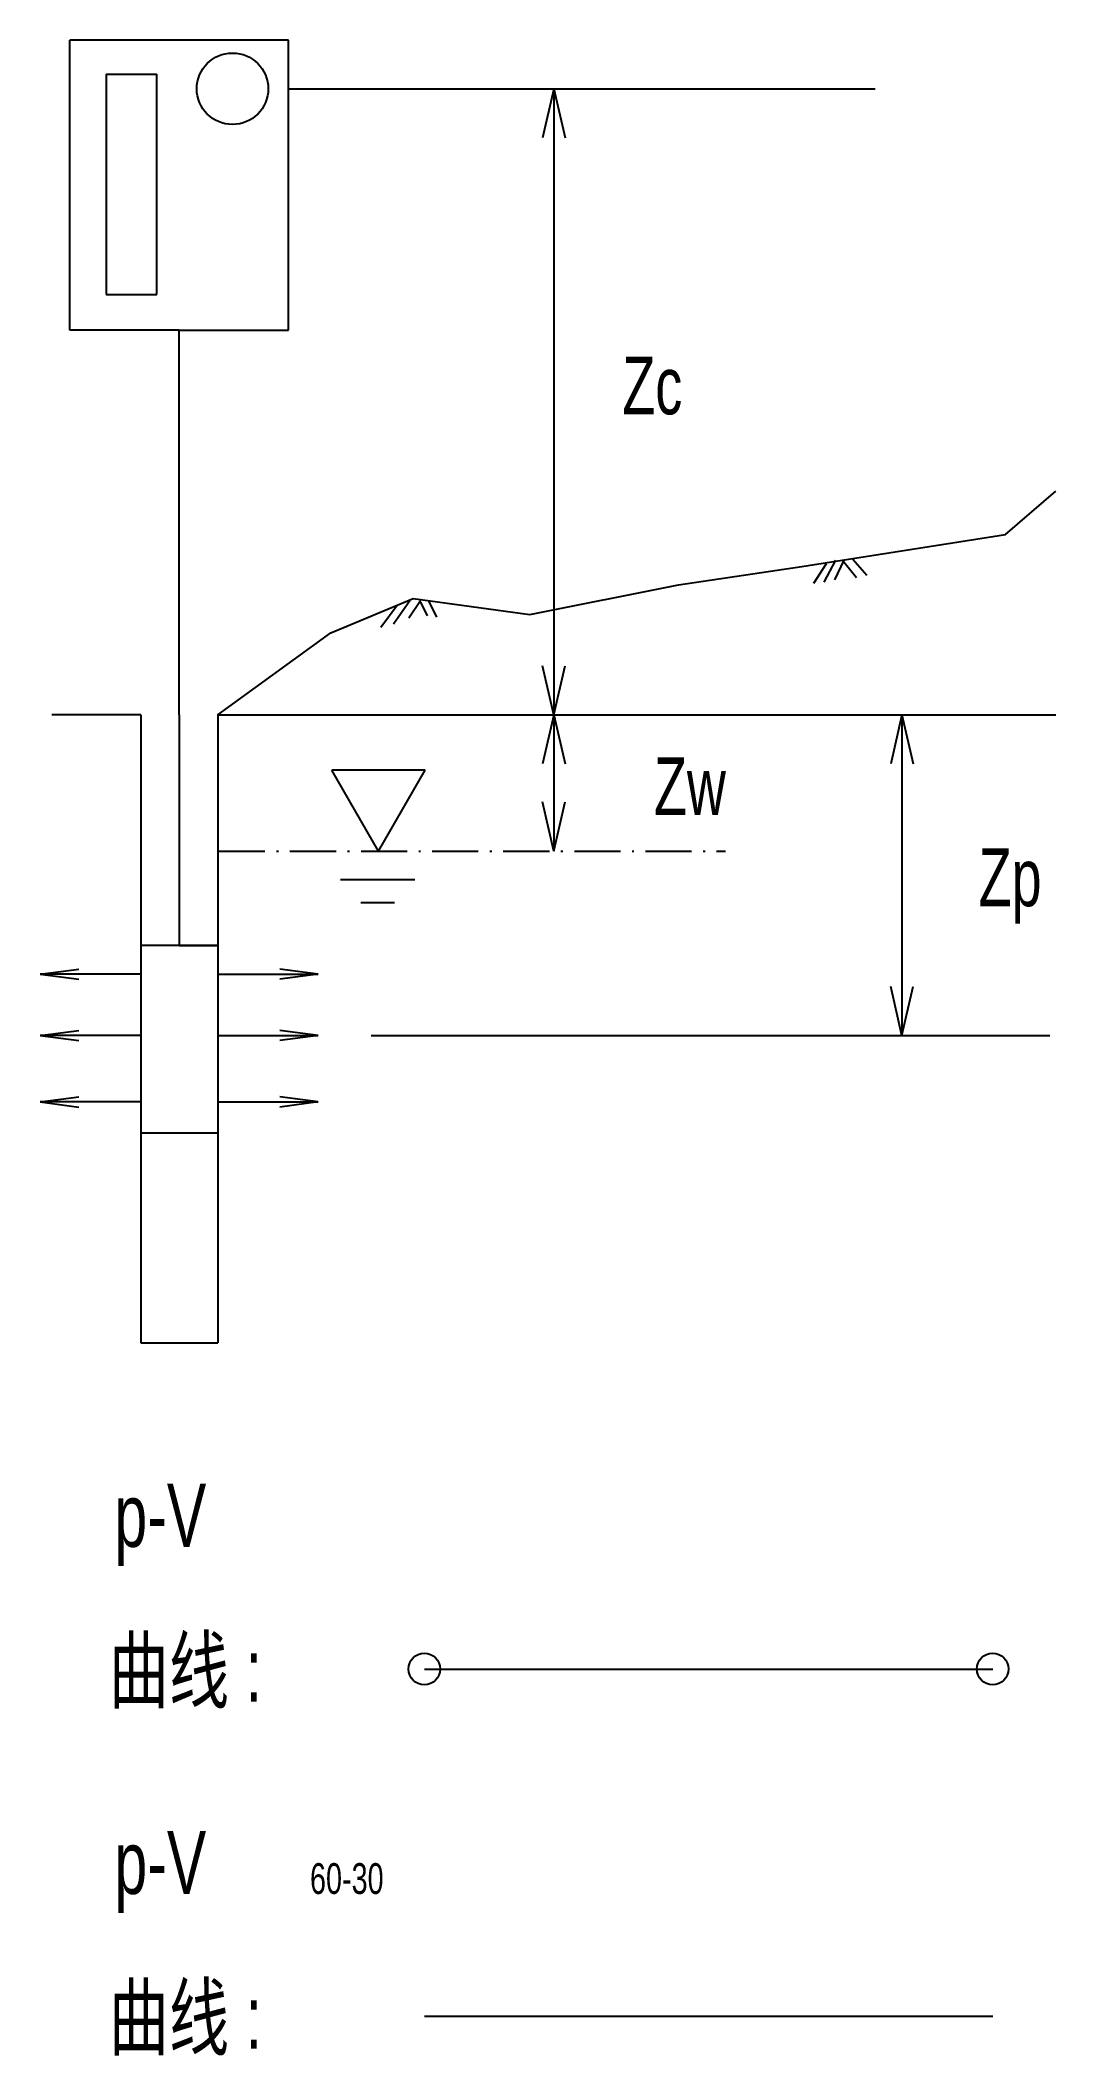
# Model space of a CAD drawing. Extents: x -37 to 227, y -348 to 176.
import ezdxf

# ---------------------------------------------------------------- set-up
doc = ezdxf.new("R2010")
doc.units = 0
doc.header["$MEASUREMENT"] = 0
doc.linetypes.add('ACAD_ISO10W100', pattern=[18.5, 12, -3, 0.5, -3])
doc.layers.get('0').update_dxf_attribs({"linetype": 'CONTINUOUS'})
doc.styles.add('LZ_FONTS_FS', font='hxm.ttf', dxfattribs={"width": 0.7})

msp = doc.modelspace()

# ---------------------------------------------------------------- linework, layer by layer
for p, q in [((-28.96, 100.25), (-28.96, 175.62)), ((-28.96, 100.25), (-28.96, 175.62)), ((27.93, 175.62), (-28.96, 175.62)), ((27.93, 100.25), (27.93, 175.62)), ((-19.57, 166.81), (-19.57, 109.5)), ((-19.57, 166.81), (-6.33, 166.81)), ((-6.33, 109.5), (-6.33, 166.81)), ((27.93, 163.03), (180.47, 163.03)), ((96.91, 163.03), (93.98, 150.27)), ((96.91, 163.03), (96.91, -35.19)), ((96.91, 163.03), (99.83, 150.27)), ((-19.57, 109.5), (-6.33, 109.5)), ((-0.51, 100.25), (-28.96, 100.25)), ((-0.51, 0.25), (-0.51, 100.25)), ((-0.51, 100.25), (27.93, 100.25)), ((167.77, 39.53), (164.44, 34.4)), ((170.19, 40.44), (167.17, 34.7)), ((172.31, 40.44), (169.89, 35.3)), ((172.01, 40.44), (175.64, 35.91)), ((174.73, 40.74), (178.36, 36.51)), ((56.15, 28.66), (51.91, 22.91)), ((59.48, 29.86), (55.24, 23.82)), ((62.2, 29.86), (59.17, 25.33)), ((62.2, 29.56), (64.01, 25.94)), ((64.32, 29.86), (66.43, 25.63)), ((96.91, 0.25), (93.98, 13.01)), ((96.91, 0.25), (99.83, 13.01)), ((-10.51, 0.25), (-33.62, 0.25)), ((-10.51, 0.25), (-10.51, -163.02)), ((-0.51, 0.25), (-0.51, -59.75)), ((9.49, 0.25), (227.46, 0.25)), ((9.49, 0.25), (9.49, -163.02)), ((96.91, 0.25), (93.98, -12.51)), ((96.91, 0.25), (99.83, -12.51)), ((187.47, 0.25), (184.54, -12.51)), ((187.47, 0.25), (187.47, -83.14)), ((187.47, 0.25), (190.39, -12.51)), ((63.48, -14.15), (39.18, -14.15)), ((51.33, -35.19), (39.18, -14.15)), ((51.33, -35.19), (63.48, -14.15)), ((96.91, -35.19), (93.98, -22.43)), ((96.91, -35.19), (99.83, -22.43)), ((41.39, -42.6), (60.8, -42.6)), ((46.68, -48.6), (55.51, -48.6)), ((9.49, -59.75), (-10.51, -59.75)), ((-0.51, -59.75), (9.49, -59.75)), ((-36.66, -67.19), (-26.68, -65.86)), ((-10.51, -67.19), (-36.66, -67.19)), ((-36.66, -67.19), (-26.68, -68.52)), ((9.49, -67.19), (35.63, -67.19)), ((35.63, -67.19), (25.65, -65.86)), ((35.63, -67.19), (25.65, -68.52)), ((187.47, -83.14), (184.54, -70.37)), ((187.47, -83.14), (190.39, -70.37)), ((-36.66, -83.14), (-26.68, -81.81)), ((-10.51, -83.14), (-36.66, -83.14)), ((-36.66, -83.14), (-26.68, -84.47)), ((9.49, -83.14), (35.63, -83.14)), ((35.63, -83.14), (25.65, -81.81)), ((35.63, -83.14), (25.65, -84.47)), ((49.41, -83.14), (225.95, -83.14)), ((-36.66, -100.42), (-26.68, -99.09)), ((35.63, -100.42), (25.65, -99.09)), ((-10.51, -100.42), (-36.66, -100.42)), ((-36.66, -100.42), (-26.68, -101.74)), ((9.49, -100.42), (35.63, -100.42)), ((35.63, -100.42), (25.65, -101.74)), ((9.49, -108.57), (-10.51, -108.57)), ((-10.51, -163.02), (9.49, -163.02)), ((63.25, -247.88), (211.08, -247.88)), ((63.25, -338.12), (211.08, -338.12))]:
    msp.add_line(p, q)
at = {"linetype": 'ACAD_ISO10W100'}
msp.add_line((9.76, -35.19), (141.61, -35.19), dxfattribs=at)
msp.add_lwpolyline([(9.49, 0.25), (38.95, 21.59), (60.36, 30.5), (90.69, 26.34), (129.34, 34.06), (161.45, 38.82), (214.38, 47.13), (227.46, 58.42)])
for centre, radius in [((13.34, 163.03), 9.29), ((63.25, -247.88), 4.12), ((211.08, -247.88), 4.12)]:
    msp.add_circle(centre, radius)

# ---------------------------------------------------------------- texts
at = {"style": 'LZ_FONTS_FS', "width": 0.7}
for s, height, p in [('Zc', 15, (114.73, 78.37)), ('Zw', 15, (122.95, -25.85)), ('Zp', 15, (207.4, -49.52)), ('p-V', 16.407, (-17.39, -216.11)), ('曲线 :', 16.407, (-18.88, -256.39)), ('p-V', 16.407, (-17.39, -306.36)), ('60-30', 8, (33.49, -306.36)), ('曲线 :', 16.407, (-18.88, -346.63))]:
    msp.add_text(s, height=height, dxfattribs=at).set_placement(p)

doc.saveas('drawing.dxf')
